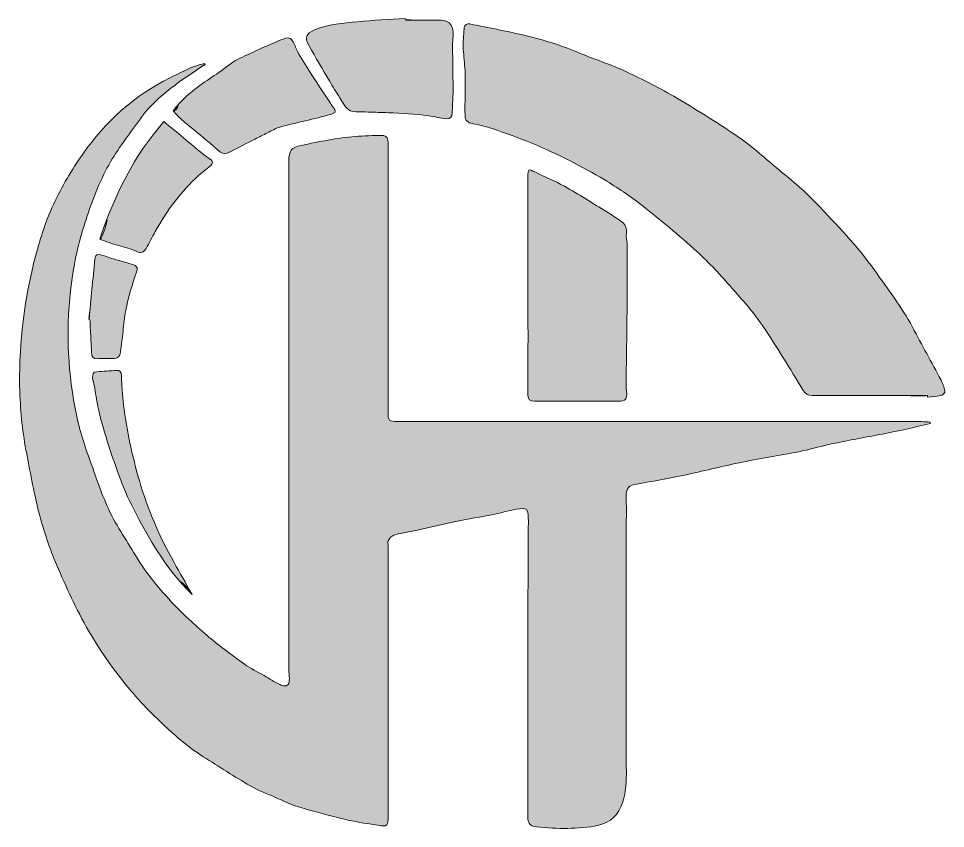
# Model space of a CAD drawing. Header units: inches. Extents: x 3 to 291, y -256 to -5.
import ezdxf

# ---------------------------------------------------------------- set-up
doc = ezdxf.new("R2010")
doc.units = ezdxf.units.IN
doc.header["$MEASUREMENT"] = 0
doc.layers.add('Layer 1', color=7, linetype='Continuous')

# ---------------------------------------------------------------- blocks, each defined once
blk = doc.blocks.new('block 2')
at = {"layer": 'Layer 1', "true_color": 0xffffff}
h = blk.add_hatch(color=7, dxfattribs=at)
edge = h.paths.add_edge_path()
edge.add_spline(control_points=[(123.61, -5.59), (127.27, -5.59), (130.94, -5.56), (134.61, -5.6), (137.44, -5.64), (138.52, -7.78), (138.3, -10.41), (138.02, -13.95), (138.24, -17.52), (138.25, -21.08), (138.26, -23.53), (138.33, -25.97), (138.29, -28.41), (138.26, -30.42), (138.12, -32.42), (138, -34.42), (137.95, -35.5), (137.55, -36.24), (136.38, -36.18), (134.48, -36.07), (132.56, -35.52), (130.67, -35.27), (126.54, -34.72), (122.37, -34.5), (118.21, -34.32), (116.1, -34.23), (113.98, -34.16), (111.87, -34.1), (110.81, -34.07), (109.75, -34.04), (108.69, -34.02), (107.9, -34), (107.08, -34.02), (106.34, -33.68), (104.87, -33), (104.03, -30.94), (103.2, -29.65), (102.09, -27.94), (101, -26.22), (99.95, -24.47), (97.78, -20.86), (95.69, -17.21), (93.61, -13.55), (92.14, -10.95), (92.59, -9.87), (95.36, -8.65), (99.47, -6.83), (104.26, -6.55), (108.68, -6.1), (113.64, -5.6), (118.62, -5.44), (123.59, -5.1), (123.6, -5.27), (123.6, -5.43), (123.61, -5.59), (127.41, -5.59), (123.6, -5.43), (123.61, -5.59)], knot_values=[0, 0, 0, 0, 1, 1, 1, 2, 2, 2, 3, 3, 3, 4, 4, 4, 5, 5, 5, 6, 6, 6, 7, 7, 7, 8, 8, 8, 9, 9, 9, 10, 10, 10, 11, 11, 11, 12, 12, 12, 13, 13, 13, 14, 14, 14, 15, 15, 15, 16, 16, 16, 17, 17, 17, 18, 18, 18, 19, 19, 19, 19], degree=3, periodic=1)
h = blk.add_hatch(color=7, dxfattribs=at)
edge = h.paths.add_edge_path()
edge.add_spline(control_points=[(285.52, -122.04), (278.75, -122.04), (271.98, -122.04), (265.21, -122.04), (261.75, -122.04), (258.3, -122.04), (254.85, -122.05), (253.12, -122.06), (251.4, -122.06), (249.67, -122.07), (248.45, -122.07), (247.59, -121.47), (246.96, -120.46), (242.78, -113.7), (238.74, -106.84), (234.27, -100.28), (231.47, -96.17), (228.11, -92.42), (224.79, -88.69), (221.33, -84.79), (217.84, -80.87), (213.98, -77.37), (208.47, -72.38), (202.73, -67.64), (196.88, -63.04), (193.19, -60.13), (189.22, -57.55), (185.21, -55.07), (181.79, -52.96), (178.18, -51.15), (174.61, -49.29), (166.87, -45.24), (158.75, -42.05), (150.48, -39.24), (148.46, -38.55), (146.37, -38.1), (144.27, -37.69), (142.91, -37.43), (142.06, -36.72), (142.03, -35.28), (141.93, -30.88), (142.15, -26.47), (142.04, -22.07), (141.98, -19.84), (141.71, -17.63), (141.54, -15.41), (141.37, -13.21), (141.47, -11.09), (141.67, -8.91), (141.74, -8.24), (141.71, -7.41), (142.34, -6.99), (143.06, -6.51), (144.03, -6.89), (144.78, -7.04), (146.96, -7.48), (149.14, -7.9), (151.32, -8.34), (159.99, -10.07), (168.75, -12.03), (176.9, -15.55), (181.48, -17.53), (186.31, -18.98), (190.85, -21.06), (196.26, -23.55), (201.61, -26.24), (206.75, -29.22), (213.32, -33.03), (219.76, -37.07), (226.06, -41.3), (230.53, -44.31), (234.52, -47.96), (238.66, -51.4), (242.85, -54.88), (247.12, -58.29), (250.87, -62.26), (257.21, -69), (263.72, -75.63), (269.11, -83.24), (273.18, -88.99), (277.5, -94.56), (280.84, -100.8), (283.78, -106.31), (286.76, -111.79), (289.69, -117.31), (290.23, -118.34), (290.7, -119.46), (290.92, -120.59), (291.07, -121.32), (290.11, -121.94), (289.54, -122.05), (288.22, -122.31), (286.87, -122.36), (285.53, -122.5), (285.53, -122.35), (285.52, -122.2), (285.52, -122.04), (273.57, -122.04), (285.52, -122.2), (285.52, -122.04)], knot_values=[0, 0, 0, 0, 1, 1, 1, 2, 2, 2, 3, 3, 3, 4, 4, 4, 5, 5, 5, 6, 6, 6, 7, 7, 7, 8, 8, 8, 9, 9, 9, 10, 10, 10, 11, 11, 11, 12, 12, 12, 13, 13, 13, 14, 14, 14, 15, 15, 15, 16, 16, 16, 17, 17, 17, 18, 18, 18, 19, 19, 19, 20, 20, 20, 21, 21, 21, 22, 22, 22, 23, 23, 23, 24, 24, 24, 25, 25, 25, 26, 26, 26, 27, 27, 27, 28, 28, 28, 29, 29, 29, 30, 30, 30, 31, 31, 31, 32, 32, 32, 33, 33, 33, 33], degree=3, periodic=1)
h = blk.add_hatch(color=7, dxfattribs=at)
edge = h.paths.add_edge_path()
edge.add_spline(control_points=[(51.45, -33.7), (53.98, -30.38), (57.14, -27.64), (60.56, -25.26), (62.48, -23.93), (64.44, -22.68), (66.35, -21.34), (68.21, -20.03), (70.08, -18.35), (72.15, -17.41), (76.39, -15.48), (80.59, -13.46), (84.91, -11.73), (85.71, -11.41), (86.97, -10.75), (87.81, -11.29), (88.74, -11.89), (89.17, -13.43), (89.61, -14.37), (90.69, -16.73), (92.18, -18.92), (93.58, -21.13), (95.77, -24.58), (98.03, -27.97), (100.26, -31.39), (100.41, -31.62), (100.52, -31.89), (100.7, -32.09), (101.08, -32.53), (101.74, -33.17), (101.74, -33.8), (101.74, -34.44), (100.82, -34.69), (100.35, -34.83), (97.78, -35.62), (95.13, -36.18), (92.52, -36.82), (89.87, -37.46), (87.15, -38), (84.53, -38.78), (83.2, -39.17), (81.96, -39.92), (80.73, -40.54), (79.45, -41.19), (78.17, -41.83), (76.89, -42.48), (74.44, -43.71), (72, -44.95), (69.57, -46.21), (68.71, -46.65), (67.81, -47.19), (66.81, -46.85), (65.67, -46.45), (64.73, -45.33), (63.83, -44.56), (61.76, -42.8), (59.66, -41.08), (57.57, -39.35), (56.47, -38.45), (55.38, -37.54), (54.29, -36.62), (53.23, -35.73), (52.38, -34.72), (51.45, -33.7), (54.59, -29.58), (52.25, -34.57), (51.45, -33.7)], knot_values=[0, 0, 0, 0, 1, 1, 1, 2, 2, 2, 3, 3, 3, 4, 4, 4, 5, 5, 5, 6, 6, 6, 7, 7, 7, 8, 8, 8, 9, 9, 9, 10, 10, 10, 11, 11, 11, 12, 12, 12, 13, 13, 13, 14, 14, 14, 15, 15, 15, 16, 16, 16, 17, 17, 17, 18, 18, 18, 19, 19, 19, 20, 20, 20, 21, 21, 21, 22, 22, 22, 22], degree=3, periodic=1)
h = blk.add_hatch(color=7, dxfattribs=at)
edge = h.paths.add_edge_path()
edge.add_spline(control_points=[(61.36, -19.33), (54.38, -24.11), (46.64, -28.74), (41.61, -35.73), (38.34, -40.29), (34.84, -44.73), (32.04, -49.56), (28.99, -54.84), (26.71, -60.53), (24.8, -66.31), (22.8, -72.35), (21.18, -78.49), (20.23, -84.78), (18.31, -97.53), (18.44, -110.67), (20.58, -123.37), (21.5, -128.86), (22.84, -134.28), (24.73, -139.51), (26.77, -145.15), (28.56, -150.89), (31, -156.37), (33.42, -161.81), (36.83, -166.67), (39.86, -171.77), (43.15, -177.3), (47.3, -182.21), (51.72, -186.86), (55.11, -190.43), (58.8, -193.75), (62.57, -196.95), (66.08, -199.92), (69.8, -202.66), (73.55, -205.34), (75.46, -206.71), (77.66, -207.7), (79.71, -208.89), (81.32, -209.82), (82.85, -210.9), (84.52, -211.71), (85.33, -212.1), (87, -212.47), (87.34, -211.31), (87.72, -210.02), (87.37, -208.7), (87.37, -207.4), (87.36, -154.7), (87.36, -101.99), (87.36, -49.29), (87.36, -46.14), (88.01, -45.15), (91.22, -44.46), (96.74, -43.29), (102.33, -42.12), (107.98, -41.71), (110.67, -41.52), (113.43, -41.33), (116.13, -41.37), (117.93, -41.4), (118.14, -42.41), (118.14, -44.02), (118.14, -71.7), (118.14, -99.37), (118.14, -127.04), (118.14, -129.88), (118.37, -130.12), (121.23, -130.12), (147.88, -130.11), (174.53, -130.11), (201.18, -130.11), (227.76, -130.11), (254.33, -130.03), (280.91, -130.11), (282.73, -130.12), (284.54, -130.11), (286.35, -130.27), (286.36, -130.41), (286.38, -130.56), (286.39, -130.71), (281.46, -131.9), (276.55, -133.03), (271.56, -133.98), (266.39, -134.96), (261.2, -135.92), (256.04, -136.96), (252.9, -137.59), (249.84, -138.62), (246.7, -139.24), (240.51, -140.46), (234.27, -141.43), (228.09, -142.68), (222.42, -143.83), (216.81, -145.29), (211.15, -146.48), (205.52, -147.65), (199.87, -148.68), (194.22, -149.74), (192.55, -150.05), (191.86, -151.59), (191.98, -153.81), (192.18, -157.55), (192.01, -161.29), (192.01, -165.03), (192, -187.92), (192.01, -210.81), (192, -233.7), (192, -236.88), (192.19, -240.07), (191.93, -243.22), (191.75, -245.4), (191.2, -247.62), (190.38, -249.65), (188.95, -253.21), (185.84, -255.02), (182.2, -255.62), (179.03, -256.13), (175.78, -256.31), (172.57, -256.32), (169.41, -256.32), (166.24, -255.99), (163.1, -255.64), (162.58, -255.58), (162.19, -255.03), (161.91, -254.65), (161.46, -254.04), (161.54, -253.76), (161.54, -253.03), (161.54, -226.45), (161.54, -199.86), (161.56, -173.28), (161.56, -170.62), (161.56, -167.96), (161.56, -165.3), (161.56, -163.02), (161.85, -160.55), (161.5, -158.29), (161.29, -156.92), (160.01, -157.03), (158.9, -157.17), (156.3, -157.48), (153.82, -158.32), (151.26, -158.82), (147.06, -159.66), (142.83, -160.35), (138.63, -161.21), (134.95, -161.97), (131.3, -162.92), (127.62, -163.73), (125.53, -164.18), (123.41, -164.51), (121.32, -164.97), (120.33, -165.19), (119.49, -165.3), (118.84, -166.12), (118.6, -166.42), (118.39, -166.74), (118.18, -167.06), (117.93, -167.42), (118.14, -167.98), (118.14, -168.38), (118.14, -196.62), (118.14, -224.86), (118.14, -253.09), (118.14, -253.73), (118.22, -254.7), (117.72, -255.19), (117.19, -255.73), (116.13, -255.47), (115.49, -255.37), (112.21, -254.87), (108.91, -254.46), (105.68, -253.7), (101.8, -252.78), (97.95, -251.78), (94.11, -250.7), (92.3, -250.19), (90.45, -249.72), (88.68, -249.08), (86.88, -248.41), (85.16, -247.56), (83.41, -246.79), (80.72, -245.61), (77.93, -244.59), (75.4, -243.12), (70.46, -240.25), (65.66, -237.12), (60.82, -234.08), (56.41, -231.31), (52.53, -227.89), (48.72, -224.4), (39.34, -215.81), (31.6, -205.87), (25.23, -194.99), (21.39, -188.43), (18.28, -181.41), (15.26, -174.43), (13.12, -169.47), (11.37, -164.3), (10.01, -159.09), (8.38, -152.85), (7.25, -146.5), (6.02, -140.17), (4.78, -133.8), (4.09, -127.34), (3.89, -120.85), (3.49, -107.87), (4.96, -94.86), (7.91, -82.21), (9.3, -76.23), (11.09, -70.33), (13.49, -64.68), (15.83, -59.15), (18.82, -54.01), (22.12, -49.01), (28.76, -38.98), (37.66, -30.33), (48.3, -24.62), (50.36, -23.52), (52.46, -22.5), (54.57, -21.49), (55.65, -20.98), (56.72, -20.38), (57.85, -19.99), (58.94, -19.61), (60.08, -19.4), (61.18, -19.07), (61.24, -19.16), (61.3, -19.25), (61.36, -19.33), (58.3, -21.42), (61.3, -19.25), (61.36, -19.33)], knot_values=[0, 0, 0, 0, 1, 1, 1, 2, 2, 2, 3, 3, 3, 4, 4, 4, 5, 5, 5, 6, 6, 6, 7, 7, 7, 8, 8, 8, 9, 9, 9, 10, 10, 10, 11, 11, 11, 12, 12, 12, 13, 13, 13, 14, 14, 14, 15, 15, 15, 16, 16, 16, 17, 17, 17, 18, 18, 18, 19, 19, 19, 20, 20, 20, 21, 21, 21, 22, 22, 22, 23, 23, 23, 24, 24, 24, 25, 25, 25, 26, 26, 26, 27, 27, 27, 28, 28, 28, 29, 29, 29, 30, 30, 30, 31, 31, 31, 32, 32, 32, 33, 33, 33, 34, 34, 34, 35, 35, 35, 36, 36, 36, 37, 37, 37, 38, 38, 38, 39, 39, 39, 40, 40, 40, 41, 41, 41, 42, 42, 42, 43, 43, 43, 44, 44, 44, 45, 45, 45, 46, 46, 46, 47, 47, 47, 48, 48, 48, 49, 49, 49, 50, 50, 50, 51, 51, 51, 52, 52, 52, 53, 53, 53, 54, 54, 54, 55, 55, 55, 56, 56, 56, 57, 57, 57, 58, 58, 58, 59, 59, 59, 60, 60, 60, 61, 61, 61, 62, 62, 62, 63, 63, 63, 64, 64, 64, 65, 65, 65, 66, 66, 66, 67, 67, 67, 68, 68, 68, 69, 69, 69, 70, 70, 70, 71, 71, 71, 72, 72, 72, 73, 73, 73, 74, 74, 74, 75, 75, 75, 76, 76, 76, 77, 77, 77, 77], degree=3, periodic=1)
h = blk.add_hatch(color=7, dxfattribs=at)
edge = h.paths.add_edge_path()
edge.add_spline(control_points=[(28.69, -73.51), (33.25, -59.99), (39.25, -47.66), (48.6, -37.09), (52.75, -40.51), (56.75, -43.84), (60.78, -47.15), (61.42, -47.68), (62.1, -48.19), (62.79, -48.66), (63.34, -49.03), (64.09, -49.58), (63.46, -50.27), (62.28, -51.57), (60.65, -52.6), (59.35, -53.81), (56.7, -56.25), (54.25, -58.92), (52.04, -61.77), (49.73, -64.73), (47.7, -67.89), (45.88, -71.18), (44.92, -72.94), (44.03, -74.74), (43.05, -76.48), (42.36, -77.69), (41.47, -77.9), (40.2, -77.36), (38.38, -76.58), (36.45, -76.06), (34.54, -75.54), (32.51, -74.99), (30.63, -74.31), (28.69, -73.51), (33.25, -59.99), (29.74, -73.95), (28.69, -73.51)], knot_values=[0, 0, 0, 0, 1, 1, 1, 2, 2, 2, 3, 3, 3, 4, 4, 4, 5, 5, 5, 6, 6, 6, 7, 7, 7, 8, 8, 8, 9, 9, 9, 10, 10, 10, 11, 11, 11, 12, 12, 12, 12], degree=3, periodic=1)
h = blk.add_hatch(color=7, dxfattribs=at)
edge = h.paths.add_edge_path()
edge.add_spline(control_points=[(161.55, -87.78), (161.55, -76.6), (161.55, -65.41), (161.54, -54.22), (161.54, -51.62), (161.53, -51.64), (163.87, -52.79), (166.86, -54.25), (169.98, -55.5), (172.87, -57.13), (177.32, -59.64), (181.64, -62.39), (186, -65.07), (187.49, -65.98), (188.93, -66.98), (190.39, -67.93), (191.36, -68.55), (192.03, -69.46), (192.12, -70.63), (192.18, -71.35), (192, -72.06), (192.05, -72.79), (192.11, -73.61), (192.3, -74.42), (192.31, -75.24), (192.33, -81.37), (192.36, -87.5), (192.31, -93.63), (192.26, -99.48), (192.18, -105.33), (192.1, -111.19), (192.06, -114.06), (191.92, -116.95), (192.04, -119.82), (192.08, -120.78), (192.4, -122.19), (191.88, -123.07), (191.48, -123.74), (190.59, -123.79), (189.89, -123.79), (181.92, -123.73), (173.95, -123.75), (165.98, -123.75), (165.18, -123.75), (164.38, -123.72), (163.59, -123.76), (162.06, -123.85), (161.51, -123.23), (161.52, -121.68), (161.57, -110.38), (161.55, -99.08), (161.55, -87.78), (161.55, -76.6), (161.55, -99.08), (161.55, -87.78)], knot_values=[0, 0, 0, 0, 1, 1, 1, 2, 2, 2, 3, 3, 3, 4, 4, 4, 5, 5, 5, 6, 6, 6, 7, 7, 7, 8, 8, 8, 9, 9, 9, 10, 10, 10, 11, 11, 11, 12, 12, 12, 13, 13, 13, 14, 14, 14, 15, 15, 15, 16, 16, 16, 17, 17, 17, 18, 18, 18, 18], degree=3, periodic=1)
h = blk.add_hatch(color=7, dxfattribs=at)
edge = h.paths.add_edge_path()
edge.add_spline(control_points=[(25.34, -98.39), (25.95, -92.18), (26.55, -85.96), (27.19, -79.75), (27.27, -78.97), (27.46, -78.19), (28.4, -78.33), (29.93, -78.55), (31.48, -79.24), (32.97, -79.67), (34.57, -80.13), (36.16, -80.58), (37.75, -81.06), (38.99, -81.43), (40.82, -81.74), (40.22, -83.42), (38.8, -87.44), (37.52, -91.52), (36.73, -95.71), (36.33, -97.82), (36.14, -99.94), (35.91, -102.08), (35.67, -104.21), (35.35, -106.34), (35.14, -108.48), (34.95, -110.42), (33.78, -110.54), (32.06, -110.57), (31.06, -110.59), (30.05, -110.58), (29.05, -110.57), (28.32, -110.57), (27.07, -110.83), (26.53, -110.18), (26.14, -109.73), (26.17, -109.02), (26.14, -108.46), (26.08, -107.31), (26.02, -106.15), (25.96, -105), (25.85, -102.81), (25.75, -100.63), (25.65, -98.45), (25.54, -98.43), (25.44, -98.41), (25.34, -98.39), (25.95, -92.18), (25.44, -98.41), (25.34, -98.39)], knot_values=[0, 0, 0, 0, 1, 1, 1, 2, 2, 2, 3, 3, 3, 4, 4, 4, 5, 5, 5, 6, 6, 6, 7, 7, 7, 8, 8, 8, 9, 9, 9, 10, 10, 10, 11, 11, 11, 12, 12, 12, 13, 13, 13, 14, 14, 14, 15, 15, 15, 16, 16, 16, 16], degree=3, periodic=1)
h = blk.add_hatch(color=7, dxfattribs=at)
edge = h.paths.add_edge_path()
edge.add_spline(control_points=[(57.32, -183.73), (50.58, -177.13), (45.9, -169.68), (41.67, -161.97), (39.62, -158.23), (37.69, -154.42), (36.08, -150.47), (34.43, -146.42), (33.02, -142.25), (31.65, -138.1), (30.27, -133.94), (29.03, -129.74), (28.11, -125.45), (27.67, -123.35), (27.39, -121.23), (27.01, -119.11), (26.79, -117.85), (25.56, -114.8), (27.74, -114.64), (29.77, -114.48), (31.81, -114.39), (33.85, -114.26), (34.85, -114.2), (35.4, -114.71), (35.42, -115.72), (35.46, -117.25), (35.54, -118.79), (35.65, -120.31), (35.88, -123.49), (36.26, -126.65), (36.75, -129.79), (37.75, -136.08), (39.23, -142.28), (40.98, -148.4), (43.54, -157.33), (47.22, -165.75), (51.75, -173.84), (53.52, -177), (55.31, -180.15), (57.32, -183.73), (50.58, -177.13), (55.31, -180.15), (57.32, -183.73)], knot_values=[0, 0, 0, 0, 1, 1, 1, 2, 2, 2, 3, 3, 3, 4, 4, 4, 5, 5, 5, 6, 6, 6, 7, 7, 7, 8, 8, 8, 9, 9, 9, 10, 10, 10, 11, 11, 11, 12, 12, 12, 13, 13, 13, 14, 14, 14, 14], degree=3, periodic=1)
at = {"layer": 'Layer 1', "lineweight": 0}
for points, knots in [([(123.61, -5.59), (127.27, -5.59), (130.94, -5.56), (134.61, -5.6), (137.44, -5.64), (138.52, -7.78), (138.3, -10.41), (138.02, -13.95), (138.24, -17.52), (138.25, -21.08), (138.26, -23.53), (138.33, -25.97), (138.29, -28.41), (138.26, -30.42), (138.12, -32.42), (138, -34.42), (137.95, -35.5), (137.55, -36.24), (136.38, -36.18), (134.48, -36.07), (132.56, -35.52), (130.67, -35.27), (126.54, -34.72), (122.37, -34.5), (118.21, -34.32), (116.1, -34.23), (113.98, -34.16), (111.87, -34.1), (110.81, -34.07), (109.75, -34.04), (108.69, -34.02), (107.9, -34), (107.08, -34.02), (106.34, -33.68), (104.87, -33), (104.03, -30.94), (103.2, -29.65), (102.09, -27.94), (101, -26.22), (99.95, -24.47), (97.78, -20.86), (95.69, -17.21), (93.61, -13.55), (92.14, -10.95), (92.59, -9.87), (95.36, -8.65), (99.47, -6.83), (104.26, -6.55), (108.68, -6.1), (113.64, -5.6), (118.62, -5.44), (123.59, -5.1), (123.6, -5.27), (123.6, -5.43), (123.61, -5.59), (127.41, -5.59), (123.6, -5.43), (123.61, -5.59)], [0, 0, 0, 0, 1, 1, 1, 2, 2, 2, 3, 3, 3, 4, 4, 4, 5, 5, 5, 6, 6, 6, 7, 7, 7, 8, 8, 8, 9, 9, 9, 10, 10, 10, 11, 11, 11, 12, 12, 12, 13, 13, 13, 14, 14, 14, 15, 15, 15, 16, 16, 16, 17, 17, 17, 18, 18, 18, 19, 19, 19, 19]), ([(285.52, -122.04), (278.75, -122.04), (271.98, -122.04), (265.21, -122.04), (261.75, -122.04), (258.3, -122.04), (254.85, -122.05), (253.12, -122.06), (251.4, -122.06), (249.67, -122.07), (248.45, -122.07), (247.59, -121.47), (246.96, -120.46), (242.78, -113.7), (238.74, -106.84), (234.27, -100.28), (231.47, -96.17), (228.11, -92.42), (224.79, -88.69), (221.33, -84.79), (217.84, -80.87), (213.98, -77.37), (208.47, -72.38), (202.73, -67.64), (196.88, -63.04), (193.19, -60.13), (189.22, -57.55), (185.21, -55.07), (181.79, -52.96), (178.18, -51.15), (174.61, -49.29), (166.87, -45.24), (158.75, -42.05), (150.48, -39.24), (148.46, -38.55), (146.37, -38.1), (144.27, -37.69), (142.91, -37.43), (142.06, -36.72), (142.03, -35.28), (141.93, -30.88), (142.15, -26.47), (142.04, -22.07), (141.98, -19.84), (141.71, -17.63), (141.54, -15.41), (141.37, -13.21), (141.47, -11.09), (141.67, -8.91), (141.74, -8.24), (141.71, -7.41), (142.34, -6.99), (143.06, -6.51), (144.03, -6.89), (144.78, -7.04), (146.96, -7.48), (149.14, -7.9), (151.32, -8.34), (159.99, -10.07), (168.75, -12.03), (176.9, -15.55), (181.48, -17.53), (186.31, -18.98), (190.85, -21.06), (196.26, -23.55), (201.61, -26.24), (206.75, -29.22), (213.32, -33.03), (219.76, -37.07), (226.06, -41.3), (230.53, -44.31), (234.52, -47.96), (238.66, -51.4), (242.85, -54.88), (247.12, -58.29), (250.87, -62.26), (257.21, -69), (263.72, -75.63), (269.11, -83.24), (273.18, -88.99), (277.5, -94.56), (280.84, -100.8), (283.78, -106.31), (286.76, -111.79), (289.69, -117.31), (290.23, -118.34), (290.7, -119.46), (290.92, -120.59), (291.07, -121.32), (290.11, -121.94), (289.54, -122.05), (288.22, -122.31), (286.87, -122.36), (285.53, -122.5), (285.53, -122.35), (285.52, -122.2), (285.52, -122.04), (273.57, -122.04), (285.52, -122.2), (285.52, -122.04)], [0, 0, 0, 0, 1, 1, 1, 2, 2, 2, 3, 3, 3, 4, 4, 4, 5, 5, 5, 6, 6, 6, 7, 7, 7, 8, 8, 8, 9, 9, 9, 10, 10, 10, 11, 11, 11, 12, 12, 12, 13, 13, 13, 14, 14, 14, 15, 15, 15, 16, 16, 16, 17, 17, 17, 18, 18, 18, 19, 19, 19, 20, 20, 20, 21, 21, 21, 22, 22, 22, 23, 23, 23, 24, 24, 24, 25, 25, 25, 26, 26, 26, 27, 27, 27, 28, 28, 28, 29, 29, 29, 30, 30, 30, 31, 31, 31, 32, 32, 32, 33, 33, 33, 33]), ([(51.45, -33.7), (53.98, -30.38), (57.14, -27.64), (60.56, -25.26), (62.48, -23.93), (64.44, -22.68), (66.35, -21.34), (68.21, -20.03), (70.08, -18.35), (72.15, -17.41), (76.39, -15.48), (80.59, -13.46), (84.91, -11.73), (85.71, -11.41), (86.97, -10.75), (87.81, -11.29), (88.74, -11.89), (89.17, -13.43), (89.61, -14.37), (90.69, -16.73), (92.18, -18.92), (93.58, -21.13), (95.77, -24.58), (98.03, -27.97), (100.26, -31.39), (100.41, -31.62), (100.52, -31.89), (100.7, -32.09), (101.08, -32.53), (101.74, -33.17), (101.74, -33.8), (101.74, -34.44), (100.82, -34.69), (100.35, -34.83), (97.78, -35.62), (95.13, -36.18), (92.52, -36.82), (89.87, -37.46), (87.15, -38), (84.53, -38.78), (83.2, -39.17), (81.96, -39.92), (80.73, -40.54), (79.45, -41.19), (78.17, -41.83), (76.89, -42.48), (74.44, -43.71), (72, -44.95), (69.57, -46.21), (68.71, -46.65), (67.81, -47.19), (66.81, -46.85), (65.67, -46.45), (64.73, -45.33), (63.83, -44.56), (61.76, -42.8), (59.66, -41.08), (57.57, -39.35), (56.47, -38.45), (55.38, -37.54), (54.29, -36.62), (53.23, -35.73), (52.38, -34.72), (51.45, -33.7), (54.59, -29.58), (52.25, -34.57), (51.45, -33.7)], [0, 0, 0, 0, 1, 1, 1, 2, 2, 2, 3, 3, 3, 4, 4, 4, 5, 5, 5, 6, 6, 6, 7, 7, 7, 8, 8, 8, 9, 9, 9, 10, 10, 10, 11, 11, 11, 12, 12, 12, 13, 13, 13, 14, 14, 14, 15, 15, 15, 16, 16, 16, 17, 17, 17, 18, 18, 18, 19, 19, 19, 20, 20, 20, 21, 21, 21, 22, 22, 22, 22]), ([(61.36, -19.33), (54.38, -24.11), (46.64, -28.74), (41.61, -35.73), (38.34, -40.29), (34.84, -44.73), (32.04, -49.56), (28.99, -54.84), (26.71, -60.53), (24.8, -66.31), (22.8, -72.35), (21.18, -78.49), (20.23, -84.78), (18.31, -97.53), (18.44, -110.67), (20.58, -123.37), (21.5, -128.86), (22.84, -134.28), (24.73, -139.51), (26.77, -145.15), (28.56, -150.89), (31, -156.37), (33.42, -161.81), (36.83, -166.67), (39.86, -171.77), (43.15, -177.3), (47.3, -182.21), (51.72, -186.86), (55.11, -190.43), (58.8, -193.75), (62.57, -196.95), (66.08, -199.92), (69.8, -202.66), (73.55, -205.34), (75.46, -206.71), (77.66, -207.7), (79.71, -208.89), (81.32, -209.82), (82.85, -210.9), (84.52, -211.71), (85.33, -212.1), (87, -212.47), (87.34, -211.31), (87.72, -210.02), (87.37, -208.7), (87.37, -207.4), (87.36, -154.7), (87.36, -101.99), (87.36, -49.29), (87.36, -46.14), (88.01, -45.15), (91.22, -44.46), (96.74, -43.29), (102.33, -42.12), (107.98, -41.71), (110.67, -41.52), (113.43, -41.33), (116.13, -41.37), (117.93, -41.4), (118.14, -42.41), (118.14, -44.02), (118.14, -71.7), (118.14, -99.37), (118.14, -127.04), (118.14, -129.88), (118.37, -130.12), (121.23, -130.12), (147.88, -130.11), (174.53, -130.11), (201.18, -130.11), (227.76, -130.11), (254.33, -130.03), (280.91, -130.11), (282.73, -130.12), (284.54, -130.11), (286.35, -130.27), (286.36, -130.41), (286.38, -130.56), (286.39, -130.71), (281.46, -131.9), (276.55, -133.03), (271.56, -133.98), (266.39, -134.96), (261.2, -135.92), (256.04, -136.96), (252.9, -137.59), (249.84, -138.62), (246.7, -139.24), (240.51, -140.46), (234.27, -141.43), (228.09, -142.68), (222.42, -143.83), (216.81, -145.29), (211.15, -146.48), (205.52, -147.65), (199.87, -148.68), (194.22, -149.74), (192.55, -150.05), (191.86, -151.59), (191.98, -153.81), (192.18, -157.55), (192.01, -161.29), (192.01, -165.03), (192, -187.92), (192.01, -210.81), (192, -233.7), (192, -236.88), (192.19, -240.07), (191.93, -243.22), (191.75, -245.4), (191.2, -247.62), (190.38, -249.65), (188.95, -253.21), (185.84, -255.02), (182.2, -255.62), (179.03, -256.13), (175.78, -256.31), (172.57, -256.32), (169.41, -256.32), (166.24, -255.99), (163.1, -255.64), (162.58, -255.58), (162.19, -255.03), (161.91, -254.65), (161.46, -254.04), (161.54, -253.76), (161.54, -253.03), (161.54, -226.45), (161.54, -199.86), (161.56, -173.28), (161.56, -170.62), (161.56, -167.96), (161.56, -165.3), (161.56, -163.02), (161.85, -160.55), (161.5, -158.29), (161.29, -156.92), (160.01, -157.03), (158.9, -157.17), (156.3, -157.48), (153.82, -158.32), (151.26, -158.82), (147.06, -159.66), (142.83, -160.35), (138.63, -161.21), (134.95, -161.97), (131.3, -162.92), (127.62, -163.73), (125.53, -164.18), (123.41, -164.51), (121.32, -164.97), (120.33, -165.19), (119.49, -165.3), (118.84, -166.12), (118.6, -166.42), (118.39, -166.74), (118.18, -167.06), (117.93, -167.42), (118.14, -167.98), (118.14, -168.38), (118.14, -196.62), (118.14, -224.86), (118.14, -253.09), (118.14, -253.73), (118.22, -254.7), (117.72, -255.19), (117.19, -255.73), (116.13, -255.47), (115.49, -255.37), (112.21, -254.87), (108.91, -254.46), (105.68, -253.7), (101.8, -252.78), (97.95, -251.78), (94.11, -250.7), (92.3, -250.19), (90.45, -249.72), (88.68, -249.08), (86.88, -248.41), (85.16, -247.56), (83.41, -246.79), (80.72, -245.61), (77.93, -244.59), (75.4, -243.12), (70.46, -240.25), (65.66, -237.12), (60.82, -234.08), (56.41, -231.31), (52.53, -227.89), (48.72, -224.4), (39.34, -215.81), (31.6, -205.87), (25.23, -194.99), (21.39, -188.43), (18.28, -181.41), (15.26, -174.43), (13.12, -169.47), (11.37, -164.3), (10.01, -159.09), (8.38, -152.85), (7.25, -146.5), (6.02, -140.17), (4.78, -133.8), (4.09, -127.34), (3.89, -120.85), (3.49, -107.87), (4.96, -94.86), (7.91, -82.21), (9.3, -76.23), (11.09, -70.33), (13.49, -64.68), (15.83, -59.15), (18.82, -54.01), (22.12, -49.01), (28.76, -38.98), (37.66, -30.33), (48.3, -24.62), (50.36, -23.52), (52.46, -22.5), (54.57, -21.49), (55.65, -20.98), (56.72, -20.38), (57.85, -19.99), (58.94, -19.61), (60.08, -19.4), (61.18, -19.07), (61.24, -19.16), (61.3, -19.25), (61.36, -19.33), (58.3, -21.42), (61.3, -19.25), (61.36, -19.33)], [0, 0, 0, 0, 1, 1, 1, 2, 2, 2, 3, 3, 3, 4, 4, 4, 5, 5, 5, 6, 6, 6, 7, 7, 7, 8, 8, 8, 9, 9, 9, 10, 10, 10, 11, 11, 11, 12, 12, 12, 13, 13, 13, 14, 14, 14, 15, 15, 15, 16, 16, 16, 17, 17, 17, 18, 18, 18, 19, 19, 19, 20, 20, 20, 21, 21, 21, 22, 22, 22, 23, 23, 23, 24, 24, 24, 25, 25, 25, 26, 26, 26, 27, 27, 27, 28, 28, 28, 29, 29, 29, 30, 30, 30, 31, 31, 31, 32, 32, 32, 33, 33, 33, 34, 34, 34, 35, 35, 35, 36, 36, 36, 37, 37, 37, 38, 38, 38, 39, 39, 39, 40, 40, 40, 41, 41, 41, 42, 42, 42, 43, 43, 43, 44, 44, 44, 45, 45, 45, 46, 46, 46, 47, 47, 47, 48, 48, 48, 49, 49, 49, 50, 50, 50, 51, 51, 51, 52, 52, 52, 53, 53, 53, 54, 54, 54, 55, 55, 55, 56, 56, 56, 57, 57, 57, 58, 58, 58, 59, 59, 59, 60, 60, 60, 61, 61, 61, 62, 62, 62, 63, 63, 63, 64, 64, 64, 65, 65, 65, 66, 66, 66, 67, 67, 67, 68, 68, 68, 69, 69, 69, 70, 70, 70, 71, 71, 71, 72, 72, 72, 73, 73, 73, 74, 74, 74, 75, 75, 75, 76, 76, 76, 77, 77, 77, 77]), ([(28.69, -73.51), (33.25, -59.99), (39.25, -47.66), (48.6, -37.09), (52.75, -40.51), (56.75, -43.84), (60.78, -47.15), (61.42, -47.68), (62.1, -48.19), (62.79, -48.66), (63.34, -49.03), (64.09, -49.58), (63.46, -50.27), (62.28, -51.57), (60.65, -52.6), (59.35, -53.81), (56.7, -56.25), (54.25, -58.92), (52.04, -61.77), (49.73, -64.73), (47.7, -67.89), (45.88, -71.18), (44.92, -72.94), (44.03, -74.74), (43.05, -76.48), (42.36, -77.69), (41.47, -77.9), (40.2, -77.36), (38.38, -76.58), (36.45, -76.06), (34.54, -75.54), (32.51, -74.99), (30.63, -74.31), (28.69, -73.51), (33.25, -59.99), (29.74, -73.95), (28.69, -73.51)], [0, 0, 0, 0, 1, 1, 1, 2, 2, 2, 3, 3, 3, 4, 4, 4, 5, 5, 5, 6, 6, 6, 7, 7, 7, 8, 8, 8, 9, 9, 9, 10, 10, 10, 11, 11, 11, 12, 12, 12, 12]), ([(161.55, -87.78), (161.55, -76.6), (161.55, -65.41), (161.54, -54.22), (161.54, -51.62), (161.53, -51.64), (163.87, -52.79), (166.86, -54.25), (169.98, -55.5), (172.87, -57.13), (177.32, -59.64), (181.64, -62.39), (186, -65.07), (187.49, -65.98), (188.93, -66.98), (190.39, -67.93), (191.36, -68.55), (192.03, -69.46), (192.12, -70.63), (192.18, -71.35), (192, -72.06), (192.05, -72.79), (192.11, -73.61), (192.3, -74.42), (192.31, -75.24), (192.33, -81.37), (192.36, -87.5), (192.31, -93.63), (192.26, -99.48), (192.18, -105.33), (192.1, -111.19), (192.06, -114.06), (191.92, -116.95), (192.04, -119.82), (192.08, -120.78), (192.4, -122.19), (191.88, -123.07), (191.48, -123.74), (190.59, -123.79), (189.89, -123.79), (181.92, -123.73), (173.95, -123.75), (165.98, -123.75), (165.18, -123.75), (164.38, -123.72), (163.59, -123.76), (162.06, -123.85), (161.51, -123.23), (161.52, -121.68), (161.57, -110.38), (161.55, -99.08), (161.55, -87.78), (161.55, -76.6), (161.55, -99.08), (161.55, -87.78)], [0, 0, 0, 0, 1, 1, 1, 2, 2, 2, 3, 3, 3, 4, 4, 4, 5, 5, 5, 6, 6, 6, 7, 7, 7, 8, 8, 8, 9, 9, 9, 10, 10, 10, 11, 11, 11, 12, 12, 12, 13, 13, 13, 14, 14, 14, 15, 15, 15, 16, 16, 16, 17, 17, 17, 18, 18, 18, 18]), ([(25.34, -98.39), (25.95, -92.18), (26.55, -85.96), (27.19, -79.75), (27.27, -78.97), (27.46, -78.19), (28.4, -78.33), (29.93, -78.55), (31.48, -79.24), (32.97, -79.67), (34.57, -80.13), (36.16, -80.58), (37.75, -81.06), (38.99, -81.43), (40.82, -81.74), (40.22, -83.42), (38.8, -87.44), (37.52, -91.52), (36.73, -95.71), (36.33, -97.82), (36.14, -99.94), (35.91, -102.08), (35.67, -104.21), (35.35, -106.34), (35.14, -108.48), (34.95, -110.42), (33.78, -110.54), (32.06, -110.57), (31.06, -110.59), (30.05, -110.58), (29.05, -110.57), (28.32, -110.57), (27.07, -110.83), (26.53, -110.18), (26.14, -109.73), (26.17, -109.02), (26.14, -108.46), (26.08, -107.31), (26.02, -106.15), (25.96, -105), (25.85, -102.81), (25.75, -100.63), (25.65, -98.45), (25.54, -98.43), (25.44, -98.41), (25.34, -98.39), (25.95, -92.18), (25.44, -98.41), (25.34, -98.39)], [0, 0, 0, 0, 1, 1, 1, 2, 2, 2, 3, 3, 3, 4, 4, 4, 5, 5, 5, 6, 6, 6, 7, 7, 7, 8, 8, 8, 9, 9, 9, 10, 10, 10, 11, 11, 11, 12, 12, 12, 13, 13, 13, 14, 14, 14, 15, 15, 15, 16, 16, 16, 16]), ([(57.32, -183.73), (50.58, -177.13), (45.9, -169.68), (41.67, -161.97), (39.62, -158.23), (37.69, -154.42), (36.08, -150.47), (34.43, -146.42), (33.02, -142.25), (31.65, -138.1), (30.27, -133.94), (29.03, -129.74), (28.11, -125.45), (27.67, -123.35), (27.39, -121.23), (27.01, -119.11), (26.79, -117.85), (25.56, -114.8), (27.74, -114.64), (29.77, -114.48), (31.81, -114.39), (33.85, -114.26), (34.85, -114.2), (35.4, -114.71), (35.42, -115.72), (35.46, -117.25), (35.54, -118.79), (35.65, -120.31), (35.88, -123.49), (36.26, -126.65), (36.75, -129.79), (37.75, -136.08), (39.23, -142.28), (40.98, -148.4), (43.54, -157.33), (47.22, -165.75), (51.75, -173.84), (53.52, -177), (55.31, -180.15), (57.32, -183.73), (50.58, -177.13), (55.31, -180.15), (57.32, -183.73)], [0, 0, 0, 0, 1, 1, 1, 2, 2, 2, 3, 3, 3, 4, 4, 4, 5, 5, 5, 6, 6, 6, 7, 7, 7, 8, 8, 8, 9, 9, 9, 10, 10, 10, 11, 11, 11, 12, 12, 12, 13, 13, 13, 14, 14, 14, 14])]:
    blk.add_open_spline(points, degree=3, knots=knots, dxfattribs=at)

msp = doc.modelspace()

# ---------------------------------------------------------------- block references
at = {"layer": 'Layer 1'}
msp.add_blockref('block 2', (0, 0), dxfattribs=at)

doc.saveas('drawing.dxf')
